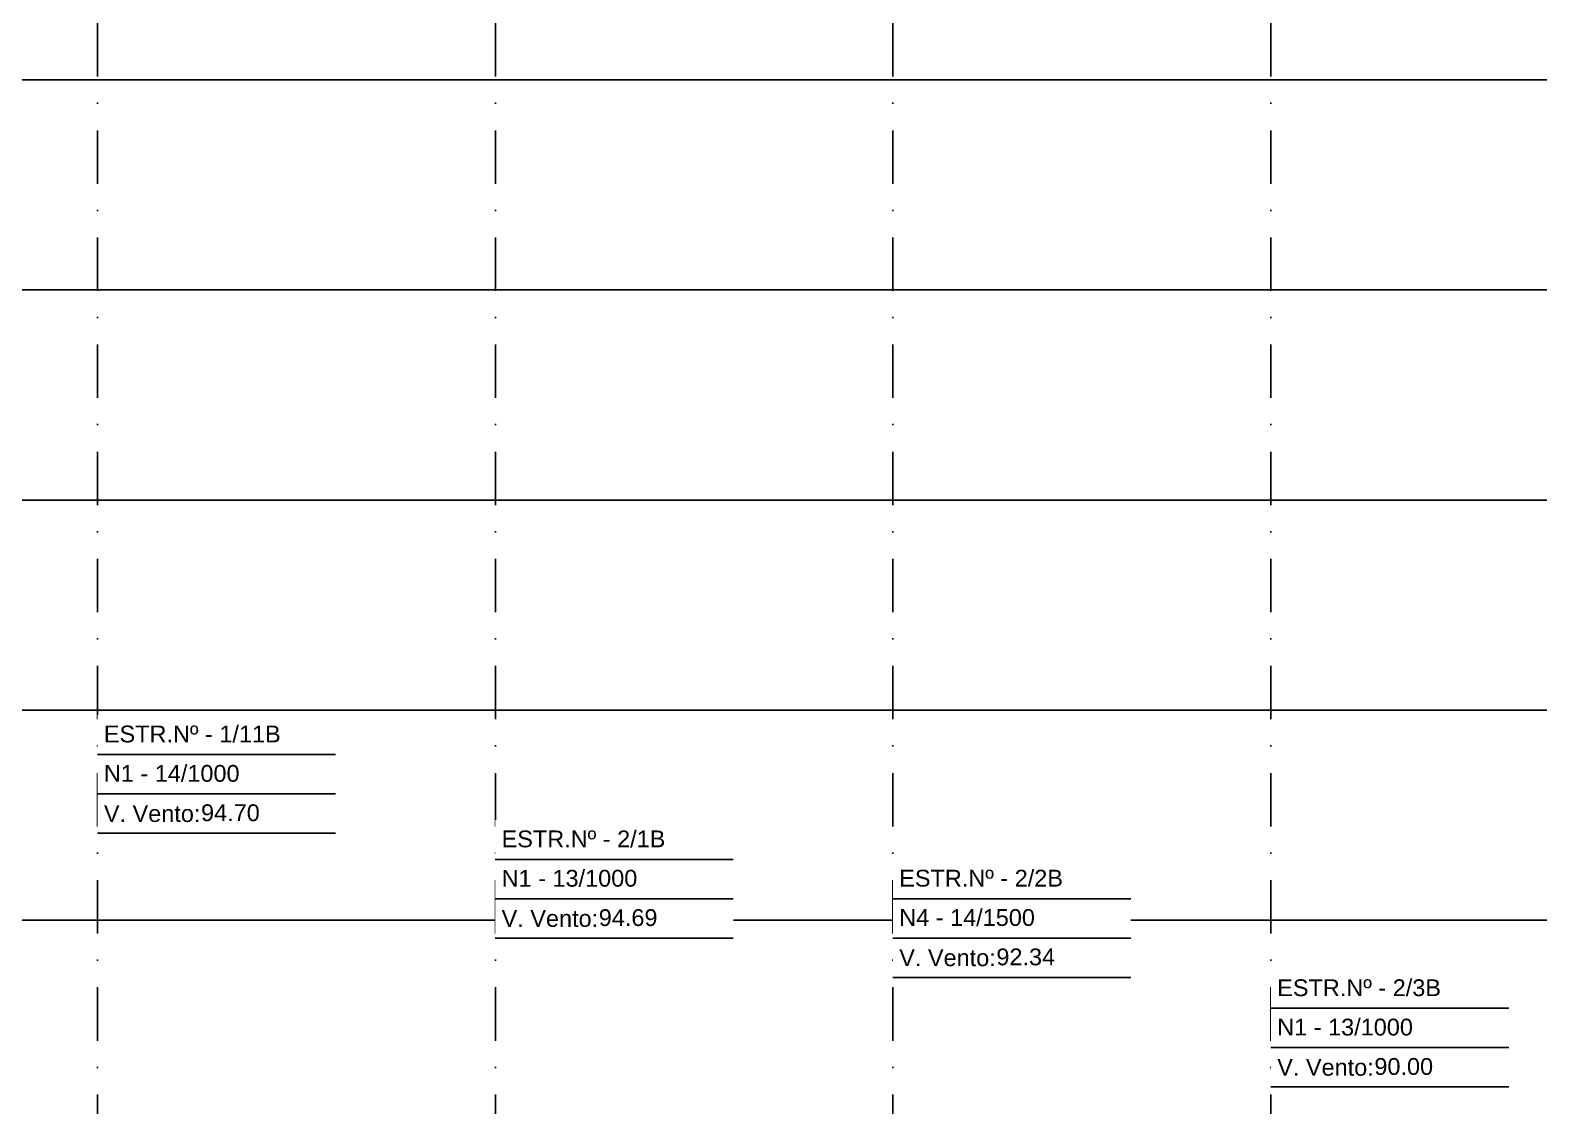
# Model space of a CAD drawing. Header units: metres. Extents: x -121 to 9872, y 3505 to 10721.
# Drawn here: x 1973.7 to 2333, y 7032.8 to 7288.8 of the extents above; entities that cross this region are included whole.
import ezdxf
from ezdxf.enums import TextEntityAlignment as Align

# ---------------------------------------------------------------- set-up
doc = ezdxf.new("R2010")
doc.units = ezdxf.units.M
doc.set_wipeout_variables(frame=1)
doc.linetypes.add('DASHDOT', pattern=[25.4, 12.7, -6.35, 0, -6.35])
for name, color, linetype in [('Cabeçalho', 7, 'Continuous'), ('GRID', 253, 'Continuous'), ('Ind_Bloco', 7, 'Continuous')]:
    doc.layers.add(name, color=color, linetype=linetype)
doc.styles.add('Arial', font='arial.ttf')
doc.styles.add('SIMM-PADRÃO_(TXT)', font='arial.ttf', dxfattribs={"height": 2})

# ---------------------------------------------------------------- blocks, each defined once
blk = doc.blocks.new('BlocoCabecalho')
blk.add_wipeout([(-11.66, -3.34), (44.97, -3.34), (44.97, -31.45), (-11.66, -31.45)])
for points in [[(-11.66, -12.71), (44.97, -12.71)], [(-11.66, -22.08), (44.97, -22.08)], [(-11.66, -31.45), (44.97, -31.45)]]:
    blk.add_lwpolyline(points)
at = {"style": 'SIMM-PADRÃO_(TXT)'}
for tag, p in [('ESTRUTURANUM', (-10.16, -11.03)), ('TIPO_ESFORÇO', (-10.16, -20.4)), ('VÃOVENTO', (12.97, -29.77))]:
    blk.add_attdef(tag, text='', height=4, dxfattribs=at).set_placement(p, align=Align.BOTTOM_LEFT)
at = {"layer": 'Ind_Bloco', "color": 7, "style": 'Arial'}
blk.add_text('V. Vento:', height=4, dxfattribs=at).set_placement((-10.16, -26.77), align=Align.MIDDLE_LEFT)

msp = doc.modelspace()

# ---------------------------------------------------------------- linework, layer by layer
at = {"layer": 'GRID', "linetype": 'DASHDOT'}
for p, q in [((1989.804, 7876.973), (1989.804, 5512.291)), ((2084.504, 7876.973), (2084.504, 5511.111)), ((2179.172, 7876.973), (2179.172, 5510.205)), ((2269.171, 7876.973), (2269.171, 5510.205))]:
    msp.add_line(p, q, dxfattribs=at)
at = {"layer": 'GRID'}
for points in [[(-30.298, 7276.973), (7827.812, 7276.973)], [(-30.298, 7226.973), (7827.812, 7226.973)], [(-30.298, 7226.973), (7827.812, 7226.973)], [(-30.298, 7176.973), (7827.812, 7176.973)], [(-30.298, 7176.973), (7827.812, 7176.973)], [(-30.298, 7126.973), (7827.812, 7126.973)], [(-30.298, 7126.973), (7827.812, 7126.973)], [(-30.298, 7076.973), (7827.812, 7076.973)], [(-30.298, 7076.973), (7827.812, 7076.973)]]:
    msp.add_lwpolyline(points, dxfattribs=at)

# ---------------------------------------------------------------- next in the draw order: block references
at = {"layer": 'Cabeçalho'}
for p, values in [((2001.46, 7129.104), {'ESTRUTURANUM': 'ESTR.Nº - 1/11B', 'TIPO_ESFORÇO': 'N1 - 14/1000', 'VÃOVENTO': '94.70'}), ((2096.16, 7104.134), {'ESTRUTURANUM': 'ESTR.Nº - 2/1B', 'TIPO_ESFORÇO': 'N1 - 13/1000', 'VÃOVENTO': '94.69'}), ((2190.827, 7094.784), {'ESTRUTURANUM': 'ESTR.Nº - 2/2B', 'TIPO_ESFORÇO': 'N4 - 14/1500', 'VÃOVENTO': '92.34'}), ((2280.827, 7068.705), {'ESTRUTURANUM': 'ESTR.Nº - 2/3B', 'TIPO_ESFORÇO': 'N1 - 13/1000', 'VÃOVENTO': '90.00'})]:
    msp.add_blockref('BlocoCabecalho', p, dxfattribs=at).add_auto_attribs(values)

doc.saveas('drawing.dxf')
